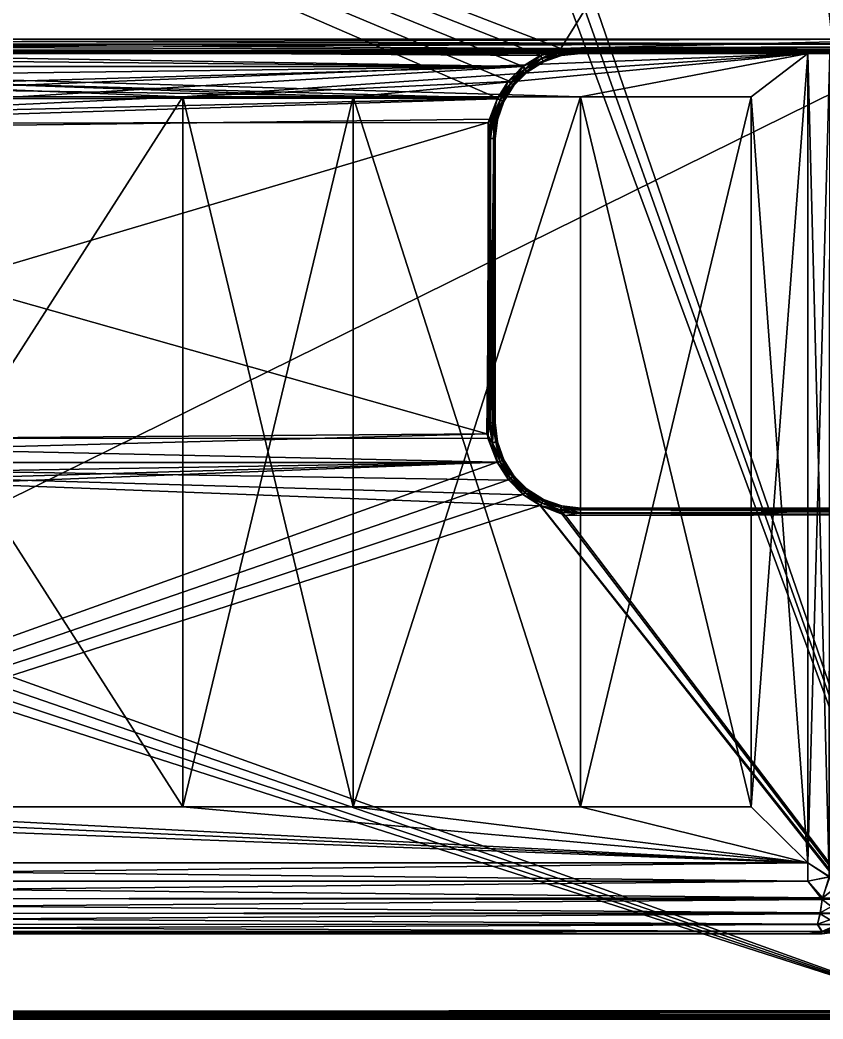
# Model space of a CAD drawing. Extents: x 1024.23 to 1033.17, y -779.2 to -772.4.
# Drawn here: x 1028.927 to 1031.753, y -779.2 to -775.682 of the extents above; entities that cross this region are included whole.
import ezdxf

# ---------------------------------------------------------------- set-up
doc = ezdxf.new("R2010")
doc.units = 0

msp = doc.modelspace()

# ---------------------------------------------------------------- linework, layer by layer
for points in [[(1031.472534, -772.96637, 5.699553), (1032.170044, -779.170166, 5.699554), (1031.897217, -772.531799, 5.698344)], [(1031.472534, -772.96637, 5.699553), (1030.301636, -773.736206, 5.699123), (1032.170044, -779.170166, 5.699554)], [(1032.169434, -773.624878, 2.499829), (1030.831055, -775.782593, 2.499917), (1025.232544, -773.625916, 2.499632)], [(1030.607178, -775.957397, 2.499728), (1025.232544, -773.625916, 2.499632), (1030.646729, -775.896912, 2.499971)], [(1030.646729, -775.896912, 2.499971), (1025.232544, -773.625916, 2.499632), (1030.698364, -775.845703, 2.499971)], [(1025.232544, -773.625916, 2.499632), (1030.831055, -775.782593, 2.499917), (1030.76001, -775.80719, 2.499971)], [(1025.232544, -773.625916, 2.499632), (1030.76001, -775.80719, 2.499971), (1030.698364, -775.845703, 2.499971)], [(1030.607178, -775.957397, 2.499728), (1026.703369, -775.847534, 2.49999), (1025.232544, -773.625916, 2.499632)], [(1032.171021, -775.776367, 2.500216), (1030.831055, -775.782593, 2.499917), (1032.169434, -773.624878, 2.499829)], [(1032.170044, -779.170166, 5.699554), (1030.301636, -773.736206, 5.699123), (1030.256958, -773.79657, 5.699544)], [(1032.170044, -779.170166, 5.699554), (1030.193237, -773.819092, 5.699111), (1025.232544, -779.174194, 5.699508)], [(1025.232544, -779.174194, 5.699508), (1030.193237, -773.819092, 5.699111), (1027.212524, -773.820862, 5.699055)], [(1030.256958, -773.79657, 5.699544), (1030.193237, -773.819092, 5.699111), (1032.170044, -779.170166, 5.699554)], [(1032.1698, -775.766602, 2.802056), (1025.227051, -775.768677, 2.803119), (1025.230103, -775.750183, 2.799559)], [(1025.230103, -775.750183, 5.399554), (1025.230957, -775.767395, 5.396935), (1032.170044, -775.750183, 5.399554)], [(1032.1698, -775.766602, 2.802056), (1025.230103, -775.750183, 2.799559), (1032.170044, -775.750183, 2.799559)], [(1032.170044, -779.176392, 5.40015), (1025.230103, -779.17572, 5.399903), (1032.170044, -775.750183, 5.399554)], [(1032.170044, -775.750183, 5.399554), (1025.230103, -779.17572, 5.399903), (1025.230103, -775.750183, 5.399554)], [(1026.555908, -775.778931, 2.799242), (1030.757812, -775.8078, 2.799243), (1025.230103, -775.750183, 2.799559)], [(1030.830688, -775.782593, 2.799212), (1032.170044, -775.750183, 2.799559), (1025.230103, -775.750183, 2.799559)], [(1030.830688, -775.782593, 2.799212), (1025.230103, -775.750183, 2.799559), (1030.757812, -775.8078, 2.799243)], [(1032.170044, -775.750183, 5.399554), (1025.230957, -775.767395, 5.396935), (1032.170532, -775.766907, 5.396861)], [(1032.169434, -775.776062, 2.799095), (1032.170044, -775.750183, 2.799559), (1030.830688, -775.782593, 2.799212)], [(1032.170166, -775.790283, 5.380464), (1025.230103, -775.785522, 5.384909), (1025.155151, -775.79895, 5.359239)], [(1025.230835, -775.785522, 2.813709), (1032.174072, -775.794678, 2.823889), (1025.17395, -775.799377, 2.840051)], [(1025.227051, -775.768677, 2.803119), (1032.1698, -775.766602, 2.802056), (1025.230835, -775.785522, 2.813709)], [(1032.170166, -775.790283, 5.380464), (1025.230957, -775.767395, 5.396935), (1025.230103, -775.785522, 5.384909)], [(1025.230835, -775.785522, 2.813709), (1032.1698, -775.766602, 2.802056), (1032.174072, -775.794678, 2.823889)], [(1032.170532, -775.766907, 5.396861), (1025.230957, -775.767395, 5.396935), (1032.170166, -775.790283, 5.380464)], [(1030.695435, -775.846191, 2.799435), (1030.757812, -775.8078, 2.799243), (1026.555908, -775.778931, 2.799242)], [(1026.555908, -775.778931, 2.799242), (1026.639893, -775.80719, 2.799147), (1030.695435, -775.846191, 2.799435)], [(1030.757812, -775.8078, 2.799243), (1030.829834, -775.793884, 2.795254), (1030.830688, -775.782593, 2.799212)], [(1030.831055, -775.782593, 2.499917), (1030.764038, -775.817078, 2.503983), (1030.76001, -775.80719, 2.499971)], [(1030.831055, -775.782593, 2.499917), (1030.830322, -775.794312, 2.504132), (1030.764038, -775.817078, 2.503983)], [(1030.830688, -775.782593, 2.799212), (1030.829834, -775.793884, 2.795254), (1030.900635, -775.780396, 2.797964)], [(1030.829834, -775.793884, 2.795254), (1030.899048, -775.793701, 2.788584), (1030.900635, -775.780396, 2.797964)], [(1030.89978, -775.782898, 2.502137), (1030.830322, -775.794312, 2.504132), (1030.831055, -775.782593, 2.499917)], [(1030.830322, -775.794312, 2.504132), (1030.89978, -775.782898, 2.502137), (1030.898682, -775.794983, 2.512203)], [(1030.900635, -775.780396, 2.797964), (1032.169434, -775.776062, 2.799095), (1030.830688, -775.782593, 2.799212)], [(1032.171021, -775.776367, 2.500216), (1030.89978, -775.782898, 2.502137), (1030.831055, -775.782593, 2.499917)], [(1030.898682, -775.794983, 2.512203), (1030.89978, -775.782898, 2.502137), (1032.170044, -775.785156, 2.503578)], [(1032.170654, -775.793945, 2.510952), (1030.898682, -775.794983, 2.512203), (1032.170044, -775.785156, 2.503578)], [(1030.899048, -775.793701, 2.788584), (1032.169922, -775.788818, 2.793341), (1030.900635, -775.780396, 2.797964)], [(1030.899048, -775.793701, 2.788584), (1032.170044, -775.796143, 2.784559), (1032.169922, -775.788818, 2.793341)], [(1032.170044, -775.785156, 2.503578), (1030.89978, -775.782898, 2.502137), (1032.171021, -775.776367, 2.500216)], [(1030.900635, -775.780396, 2.797964), (1032.169922, -775.788818, 2.793341), (1032.169434, -775.776062, 2.799095)], [(1032.170166, -775.790283, 5.380464), (1025.155151, -775.79895, 5.359239), (1032.28479, -775.79895, 5.354379)], [(1032.28479, -775.79895, 5.354379), (1025.155151, -775.79895, 5.359239), (1025.700073, -775.800171, 4.399556)], [(1025.17395, -775.799377, 2.840051), (1032.174072, -775.794678, 2.823889), (1032.296021, -775.799683, 2.852649)], [(1025.700073, -775.800171, 3.799557), (1025.17395, -775.799377, 2.840051), (1031.699951, -775.800171, 3.799557)], [(1031.699951, -775.800171, 3.799557), (1025.17395, -775.799377, 2.840051), (1032.296021, -775.799683, 2.852649)], [(1025.700073, -775.800171, 4.399556), (1031.699951, -775.800171, 4.399556), (1032.28479, -775.79895, 5.354379)], [(1025.700073, -775.800171, 4.399556), (1029.5, -775.952332, 4.399556), (1030.099976, -775.952332, 4.399556)], [(1027.900024, -775.952332, 4.399556), (1029.5, -775.952332, 4.399556), (1025.700073, -775.800171, 4.399556)], [(1031.699951, -775.800171, 4.399556), (1025.700073, -775.800171, 4.399556), (1030.900024, -775.952332, 4.399556)], [(1030.900024, -775.952332, 4.399556), (1025.700073, -775.800171, 4.399556), (1030.099976, -775.952332, 4.399556)], [(1027.900024, -775.952332, 3.799557), (1025.700073, -775.800171, 3.799557), (1031.699951, -775.800171, 3.799557)], [(1030.695435, -775.846191, 2.799435), (1026.639893, -775.80719, 2.799147), (1026.70166, -775.845703, 2.799147)], [(1029.5, -775.952332, 3.799557), (1027.900024, -775.952332, 3.799557), (1031.699951, -775.800171, 3.799557)], [(1029.5, -775.952332, 3.799557), (1031.699951, -775.800171, 3.799557), (1030.099976, -775.952332, 3.799557)], [(1030.099976, -775.952332, 3.799557), (1031.699951, -775.800171, 3.799557), (1030.900024, -775.952332, 3.799557)], [(1030.695435, -775.846191, 2.799435), (1030.763428, -775.817505, 2.795135), (1030.757812, -775.8078, 2.799243)], [(1030.695435, -775.846191, 2.799435), (1030.703979, -775.854919, 2.795135), (1030.763428, -775.817505, 2.795135)], [(1030.76001, -775.80719, 2.499971), (1030.70459, -775.854431, 2.503983), (1030.698364, -775.845703, 2.499971)], [(1030.703979, -775.854919, 2.795135), (1030.767822, -775.825928, 2.785631), (1030.763428, -775.817505, 2.795135)], [(1030.76001, -775.80719, 2.499971), (1030.764038, -775.817078, 2.503983), (1030.70459, -775.854431, 2.503983)], [(1030.710327, -775.862061, 2.513488), (1030.70459, -775.854431, 2.503983), (1030.764038, -775.817078, 2.503983)], [(1030.710327, -775.862061, 2.513488), (1030.764038, -775.817078, 2.503983), (1030.767944, -775.825867, 2.513487)], [(1030.757812, -775.8078, 2.799243), (1030.763428, -775.817505, 2.795135), (1030.829834, -775.793884, 2.795254)], [(1030.763428, -775.817505, 2.795135), (1030.832153, -775.803223, 2.785836), (1030.829834, -775.793884, 2.795254)], [(1030.763428, -775.817505, 2.795135), (1030.767822, -775.825928, 2.785631), (1030.832153, -775.803223, 2.785836)], [(1030.767944, -775.825867, 2.513487), (1030.764038, -775.817078, 2.503983), (1030.830322, -775.794312, 2.504132)], [(1030.833374, -775.807312, 2.77475), (1030.832153, -775.803223, 2.785836), (1030.767822, -775.825928, 2.785631)], [(1030.833374, -775.807312, 2.77475), (1030.767822, -775.825928, 2.785631), (1030.77002, -775.829468, 2.774501)], [(1030.767944, -775.825867, 2.513487), (1030.830322, -775.794312, 2.504132), (1030.832275, -775.803467, 2.513708)], [(1030.769409, -775.829773, 2.524617), (1030.767944, -775.825867, 2.513487), (1030.832275, -775.803467, 2.513708)], [(1030.769409, -775.829773, 2.524617), (1030.832275, -775.803467, 2.513708), (1030.832764, -775.807434, 2.52462)], [(1030.77002, -775.829468, 2.774501), (1030.769409, -775.829773, 2.524617), (1030.833374, -775.807312, 2.77475)], [(1030.833374, -775.807312, 2.77475), (1030.769409, -775.829773, 2.524617), (1030.832764, -775.807434, 2.52462)], [(1030.829834, -775.793884, 2.795254), (1030.832153, -775.803223, 2.785836), (1030.899048, -775.793701, 2.788584)], [(1030.832275, -775.803467, 2.513708), (1030.830322, -775.794312, 2.504132), (1030.898682, -775.794983, 2.512203)], [(1030.900879, -775.799805, 2.774797), (1030.899048, -775.793701, 2.788584), (1030.832153, -775.803223, 2.785836)], [(1030.900879, -775.799805, 2.774797), (1030.832153, -775.803223, 2.785836), (1030.833374, -775.807312, 2.77475)], [(1030.832275, -775.803467, 2.513708), (1030.898682, -775.794983, 2.512203), (1030.899658, -775.799805, 2.524225)], [(1030.832764, -775.807434, 2.52462), (1030.832275, -775.803467, 2.513708), (1030.899658, -775.799805, 2.524225)], [(1030.833374, -775.807312, 2.77475), (1030.832764, -775.807434, 2.52462), (1030.900879, -775.799805, 2.774797)], [(1030.900879, -775.799805, 2.774797), (1030.832764, -775.807434, 2.52462), (1030.899658, -775.799805, 2.524225)], [(1032.170166, -775.799744, 2.523688), (1030.898682, -775.794983, 2.512203), (1032.170654, -775.793945, 2.510952)], [(1032.170166, -775.799744, 2.523688), (1030.899658, -775.799805, 2.524225), (1030.898682, -775.794983, 2.512203)], [(1030.900879, -775.799805, 2.774797), (1032.168091, -775.799683, 2.775196), (1030.899048, -775.793701, 2.788584)], [(1030.899048, -775.793701, 2.788584), (1032.168091, -775.799683, 2.775196), (1032.170044, -775.796143, 2.784559)], [(1030.900879, -775.799805, 2.774797), (1030.899658, -775.799805, 2.524225), (1032.168091, -775.799683, 2.775196)], [(1032.168091, -775.799683, 2.775196), (1030.899658, -775.799805, 2.524225), (1032.170166, -775.799744, 2.523688)], [(1030.900024, -775.952332, 4.399556), (1031.5, -775.952332, 4.399556), (1031.699951, -775.800171, 4.399556)], [(1031.699951, -775.800171, 3.799557), (1031.5, -775.952332, 3.799557), (1030.900024, -775.952332, 3.799557)], [(1031.699951, -775.800171, 4.399556), (1031.5, -775.952332, 4.399556), (1031.699951, -778.650146, 4.399556)], [(1031.699951, -778.650146, 3.799557), (1031.5, -778.452332, 3.799557), (1031.699951, -775.800171, 3.799557)], [(1031.699951, -775.800171, 3.799557), (1031.5, -778.452332, 3.799557), (1031.5, -775.952332, 3.799557)], [(1032.28479, -775.79895, 5.354379), (1031.699951, -775.800171, 4.399556), (1031.77771, -775.800171, 4.389334)], [(1031.699951, -775.800171, 3.799557), (1032.296021, -775.799683, 2.852649), (1031.77771, -775.800171, 3.809779)], [(1031.699951, -778.650146, 3.799557), (1031.699951, -775.800171, 3.799557), (1031.77771, -775.800171, 3.809779)], [(1031.699951, -778.650146, 3.799557), (1031.77771, -775.800171, 3.809779), (1031.777954, -778.698547, 3.81368)], [(1031.775391, -778.698547, 4.386133), (1031.77771, -775.800171, 4.389334), (1031.699951, -775.800171, 4.399556)], [(1031.775391, -778.698547, 4.386133), (1031.699951, -775.800171, 4.399556), (1031.699951, -778.650146, 4.399556)], [(1030.695435, -775.846191, 2.799435), (1026.70166, -775.845703, 2.799147), (1026.753296, -775.896912, 2.799147)], [(1030.607178, -775.957397, 2.499728), (1026.753906, -775.899231, 2.50012), (1026.703369, -775.847534, 2.49999)], [(1026.753296, -775.896912, 2.799147), (1026.792114, -775.958374, 2.799147), (1030.695435, -775.846191, 2.799435)], [(1030.695435, -775.846191, 2.799435), (1026.792114, -775.958374, 2.799147), (1026.824219, -776.078369, 2.799319)], [(1030.695435, -775.846191, 2.799435), (1026.824219, -776.078369, 2.799319), (1030.645508, -775.898499, 2.799147)], [(1030.645508, -775.898499, 2.799147), (1030.703979, -775.854919, 2.795135), (1030.695435, -775.846191, 2.799435)], [(1030.645508, -775.898499, 2.799147), (1030.654297, -775.904724, 2.795134), (1030.703979, -775.854919, 2.795135)], [(1030.698364, -775.845703, 2.499971), (1030.654785, -775.904114, 2.503984), (1030.646729, -775.896912, 2.499971)], [(1030.654297, -775.904724, 2.795134), (1030.710083, -775.862183, 2.78563), (1030.703979, -775.854919, 2.795135)], [(1030.698364, -775.845703, 2.499971), (1030.70459, -775.854431, 2.503983), (1030.654785, -775.904114, 2.503984)], [(1030.661987, -775.910217, 2.513488), (1030.654785, -775.904114, 2.503984), (1030.70459, -775.854431, 2.503983)], [(1030.661987, -775.910217, 2.513488), (1030.70459, -775.854431, 2.503983), (1030.710327, -775.862061, 2.513488)], [(1030.703979, -775.854919, 2.795135), (1030.710083, -775.862183, 2.78563), (1030.767822, -775.825928, 2.785631)], [(1030.77002, -775.829468, 2.774501), (1030.767822, -775.825928, 2.785631), (1030.710083, -775.862183, 2.78563)], [(1030.77002, -775.829468, 2.774501), (1030.710083, -775.862183, 2.78563), (1030.713013, -775.865173, 2.774497)], [(1030.712402, -775.865601, 2.524621), (1030.710327, -775.862061, 2.513488), (1030.767944, -775.825867, 2.513487)], [(1030.712402, -775.865601, 2.524621), (1030.767944, -775.825867, 2.513487), (1030.769409, -775.829773, 2.524617)], [(1030.713013, -775.865173, 2.774497), (1030.712402, -775.865601, 2.524621), (1030.77002, -775.829468, 2.774501)], [(1030.77002, -775.829468, 2.774501), (1030.712402, -775.865601, 2.524621), (1030.769409, -775.829773, 2.524617)], [(1030.654297, -775.904724, 2.795134), (1030.661865, -775.910461, 2.78563), (1030.710083, -775.862183, 2.78563)], [(1030.713013, -775.865173, 2.774497), (1030.710083, -775.862183, 2.78563), (1030.661865, -775.910461, 2.78563)], [(1030.713013, -775.865173, 2.774497), (1030.661865, -775.910461, 2.78563), (1030.665405, -775.912598, 2.774498)], [(1030.665039, -775.913208, 2.524621), (1030.661987, -775.910217, 2.513488), (1030.710327, -775.862061, 2.513488)], [(1030.665039, -775.913208, 2.524621), (1030.710327, -775.862061, 2.513488), (1030.712402, -775.865601, 2.524621)], [(1030.665405, -775.912598, 2.774498), (1030.665039, -775.913208, 2.524621), (1030.713013, -775.865173, 2.774497)], [(1030.713013, -775.865173, 2.774497), (1030.665039, -775.913208, 2.524621), (1030.712402, -775.865601, 2.524621)], [(1026.792236, -775.960815, 2.50012), (1026.753906, -775.899231, 2.50012), (1030.607178, -775.957397, 2.499728)], [(1030.645508, -775.898499, 2.799147), (1026.824219, -776.078369, 2.799319), (1030.607056, -775.960205, 2.799147)], [(1030.607056, -775.960205, 2.799147), (1030.654297, -775.904724, 2.795134), (1030.645508, -775.898499, 2.799147)], [(1030.607056, -775.960205, 2.799147), (1030.616943, -775.964233, 2.795135), (1030.654297, -775.904724, 2.795134)], [(1030.646729, -775.896912, 2.499971), (1030.61731, -775.963562, 2.503983), (1030.607178, -775.957397, 2.499728)], [(1030.616943, -775.964233, 2.795135), (1030.661865, -775.910461, 2.78563), (1030.654297, -775.904724, 2.795134)], [(1030.616943, -775.964233, 2.795135), (1030.625732, -775.96814, 2.785631), (1030.661865, -775.910461, 2.78563)], [(1030.646729, -775.896912, 2.499971), (1030.654785, -775.904114, 2.503984), (1030.61731, -775.963562, 2.503983)], [(1030.625732, -775.967957, 2.513487), (1030.61731, -775.963562, 2.503983), (1030.654785, -775.904114, 2.503984)], [(1030.625732, -775.967957, 2.513487), (1030.654785, -775.904114, 2.503984), (1030.661987, -775.910217, 2.513488)], [(1030.629272, -775.970215, 2.524615), (1030.625732, -775.967957, 2.513487), (1030.661987, -775.910217, 2.513488)], [(1030.665405, -775.912598, 2.774498), (1030.661865, -775.910461, 2.78563), (1030.625732, -775.96814, 2.785631)], [(1030.665405, -775.912598, 2.774498), (1030.625732, -775.96814, 2.785631), (1030.629639, -775.969543, 2.774503)], [(1030.629272, -775.970215, 2.524615), (1030.661987, -775.910217, 2.513488), (1030.665039, -775.913208, 2.524621)], [(1030.629639, -775.969543, 2.774503), (1030.629272, -775.970215, 2.524615), (1030.665405, -775.912598, 2.774498)], [(1030.665405, -775.912598, 2.774498), (1030.629272, -775.970215, 2.524615), (1030.665039, -775.913208, 2.524621)], [(1026.792236, -775.960815, 2.50012), (1030.607178, -775.957397, 2.499728), (1026.82666, -776.046204, 2.499572)], [(1026.824219, -776.078369, 2.799319), (1030.582275, -776.031799, 2.799196), (1030.607056, -775.960205, 2.799147)], [(1026.82666, -776.046204, 2.499572), (1030.607178, -775.957397, 2.499728), (1030.574463, -776.043213, 2.499561)], [(1029.5, -778.452332, 4.399556), (1029.5, -775.952332, 4.399556), (1027.900024, -775.952332, 4.399556)], [(1027.900024, -778.452332, 4.399556), (1029.5, -778.452332, 4.399556), (1027.900024, -775.952332, 4.399556)], [(1029.5, -775.952332, 3.799557), (1029.5, -778.452332, 3.799557), (1027.900024, -778.452332, 3.799557)], [(1027.900024, -778.452332, 3.799557), (1027.900024, -775.952332, 3.799557), (1029.5, -775.952332, 3.799557)], [(1029.5, -778.452332, 4.409556), (1029.5, -775.952332, 4.409556), (1029.5, -778.452332, 4.399556)], [(1029.5, -778.452332, 4.399556), (1029.5, -775.952332, 4.409556), (1029.5, -775.952332, 4.399556)], [(1029.5, -775.952332, 4.409556), (1030.099976, -775.952332, 4.409556), (1029.5, -775.952332, 4.399556)], [(1029.5, -775.952332, 4.399556), (1030.099976, -775.952332, 4.409556), (1030.099976, -775.952332, 4.399556)], [(1030.099976, -778.452332, 4.409556), (1030.099976, -775.952332, 4.409556), (1029.5, -778.452332, 4.409556)], [(1029.5, -778.452332, 4.409556), (1030.099976, -775.952332, 4.409556), (1029.5, -775.952332, 4.409556)], [(1029.5, -775.952332, 3.789557), (1029.5, -778.452332, 3.789557), (1029.5, -775.952332, 3.799557)], [(1029.5, -775.952332, 3.799557), (1029.5, -778.452332, 3.789557), (1029.5, -778.452332, 3.799557)], [(1030.099976, -775.952332, 3.789557), (1029.5, -775.952332, 3.789557), (1030.099976, -775.952332, 3.799557)], [(1030.099976, -775.952332, 3.799557), (1029.5, -775.952332, 3.789557), (1029.5, -775.952332, 3.799557)], [(1030.099976, -775.952332, 3.789557), (1030.099976, -778.452332, 3.789557), (1029.5, -775.952332, 3.789557)], [(1029.5, -775.952332, 3.789557), (1030.099976, -778.452332, 3.789557), (1029.5, -778.452332, 3.789557)], [(1030.900024, -775.952332, 4.399556), (1030.099976, -775.952332, 4.399556), (1030.900024, -778.452332, 4.399556)], [(1030.900024, -778.452332, 4.399556), (1030.099976, -775.952332, 4.399556), (1030.099976, -778.452332, 4.399556)], [(1030.099976, -775.952332, 3.799557), (1030.900024, -775.952332, 3.799557), (1030.099976, -778.452332, 3.799557)], [(1030.099976, -778.452332, 3.799557), (1030.900024, -775.952332, 3.799557), (1030.900024, -778.452332, 3.799557)], [(1030.099976, -775.952332, 4.409556), (1030.099976, -778.452332, 4.409556), (1030.099976, -775.952332, 4.399556)], [(1030.099976, -775.952332, 4.399556), (1030.099976, -778.452332, 4.409556), (1030.099976, -778.452332, 4.399556)], [(1030.099976, -778.452332, 3.789557), (1030.099976, -775.952332, 3.789557), (1030.099976, -778.452332, 3.799557)], [(1030.099976, -778.452332, 3.799557), (1030.099976, -775.952332, 3.789557), (1030.099976, -775.952332, 3.799557)], [(1030.607178, -775.957397, 2.499728), (1030.588135, -776.028625, 2.50114), (1030.574463, -776.043213, 2.499561)], [(1030.582275, -776.031799, 2.799196), (1030.616943, -775.964233, 2.795135), (1030.607056, -775.960205, 2.799147)], [(1030.582275, -776.031799, 2.799196), (1030.594116, -776.030457, 2.794986), (1030.616943, -775.964233, 2.795135)], [(1030.607178, -775.957397, 2.499728), (1030.61731, -775.963562, 2.503983), (1030.588135, -776.028625, 2.50114)], [(1030.61731, -775.963562, 2.503983), (1030.596558, -776.030945, 2.506104), (1030.588135, -776.028625, 2.50114)], [(1030.594116, -776.030457, 2.794986), (1030.625732, -775.96814, 2.785631), (1030.616943, -775.964233, 2.795135)], [(1030.603027, -776.032288, 2.513282), (1030.596558, -776.030945, 2.506104), (1030.61731, -775.963562, 2.503983)], [(1030.603027, -776.032288, 2.513282), (1030.61731, -775.963562, 2.503983), (1030.625732, -775.967957, 2.513487)], [(1030.900024, -778.452332, 4.409556), (1030.900024, -775.952332, 4.409556), (1030.900024, -778.452332, 4.399556)], [(1030.900024, -778.452332, 4.399556), (1030.900024, -775.952332, 4.409556), (1030.900024, -775.952332, 4.399556)], [(1030.900024, -775.952332, 4.409556), (1031.5, -775.952332, 4.409556), (1030.900024, -775.952332, 4.399556)], [(1030.900024, -775.952332, 4.399556), (1031.5, -775.952332, 4.409556), (1031.5, -775.952332, 4.399556)], [(1031.5, -778.452332, 4.409556), (1031.5, -775.952332, 4.409556), (1030.900024, -778.452332, 4.409556)], [(1030.900024, -778.452332, 4.409556), (1031.5, -775.952332, 4.409556), (1030.900024, -775.952332, 4.409556)], [(1030.900024, -775.952332, 3.789557), (1030.900024, -778.452332, 3.789557), (1030.900024, -775.952332, 3.799557)], [(1030.900024, -775.952332, 3.799557), (1030.900024, -778.452332, 3.789557), (1030.900024, -778.452332, 3.799557)], [(1031.5, -775.952332, 3.789557), (1030.900024, -775.952332, 3.789557), (1031.5, -775.952332, 3.799557)], [(1031.5, -775.952332, 3.799557), (1030.900024, -775.952332, 3.789557), (1030.900024, -775.952332, 3.799557)], [(1031.5, -775.952332, 3.789557), (1031.5, -778.452332, 3.789557), (1030.900024, -775.952332, 3.789557)], [(1030.900024, -775.952332, 3.789557), (1031.5, -778.452332, 3.789557), (1030.900024, -778.452332, 3.789557)], [(1031.699951, -778.650146, 4.399556), (1031.5, -775.952332, 4.399556), (1031.5, -778.452332, 4.399556)], [(1031.5, -775.952332, 4.409556), (1031.5, -778.452332, 4.409556), (1031.5, -775.952332, 4.399556)], [(1031.5, -775.952332, 4.399556), (1031.5, -778.452332, 4.409556), (1031.5, -778.452332, 4.399556)], [(1031.5, -778.452332, 3.789557), (1031.5, -775.952332, 3.789557), (1031.5, -778.452332, 3.799557)], [(1031.5, -778.452332, 3.799557), (1031.5, -775.952332, 3.789557), (1031.5, -775.952332, 3.799557)], [(1030.594116, -776.030457, 2.794986), (1030.603271, -776.032471, 2.78541), (1030.625732, -775.96814, 2.785631)], [(1030.607178, -776.033569, 2.524368), (1030.603027, -776.032288, 2.513282), (1030.625732, -775.967957, 2.513487)], [(1030.629639, -775.969543, 2.774503), (1030.625732, -775.96814, 2.785631), (1030.603271, -776.032471, 2.78541)], [(1030.629639, -775.969543, 2.774503), (1030.603271, -776.032471, 2.78541), (1030.6073, -776.032959, 2.774498)], [(1030.607178, -776.033569, 2.524368), (1030.625732, -775.967957, 2.513487), (1030.629272, -775.970215, 2.524615)], [(1030.6073, -776.032959, 2.774498), (1030.607178, -776.033569, 2.524368), (1030.629639, -775.969543, 2.774503)], [(1030.629639, -775.969543, 2.774503), (1030.607178, -776.033569, 2.524368), (1030.629272, -775.970215, 2.524615)], [(1026.824219, -776.078369, 2.799319), (1030.570312, -777.139709, 2.799614), (1030.582275, -776.031799, 2.799196)], [(1030.570312, -777.139709, 2.799614), (1030.582764, -776.099915, 2.796981), (1030.582275, -776.031799, 2.799196)], [(1030.574463, -776.043213, 2.499561), (1030.588135, -776.028625, 2.50114), (1030.5802, -776.10083, 2.501154)], [(1030.596558, -776.030945, 2.506104), (1030.5802, -776.10083, 2.501154), (1030.588135, -776.028625, 2.50114)], [(1030.596558, -776.030945, 2.506104), (1030.593506, -776.099243, 2.510534), (1030.5802, -776.10083, 2.501154)], [(1030.582764, -776.099915, 2.796981), (1030.594116, -776.030457, 2.794986), (1030.582275, -776.031799, 2.799196)], [(1030.594116, -776.030457, 2.794986), (1030.582764, -776.099915, 2.796981), (1030.594849, -776.098816, 2.786915)], [(1030.593506, -776.099243, 2.510534), (1030.596558, -776.030945, 2.506104), (1030.603027, -776.032288, 2.513282)], [(1030.599609, -776.101013, 2.524321), (1030.593506, -776.099243, 2.510534), (1030.603027, -776.032288, 2.513282)], [(1030.594849, -776.098816, 2.786915), (1030.603271, -776.032471, 2.78541), (1030.594116, -776.030457, 2.794986)], [(1030.603271, -776.032471, 2.78541), (1030.594849, -776.098816, 2.786915), (1030.599609, -776.099792, 2.774893)], [(1030.599609, -776.101013, 2.524321), (1030.603027, -776.032288, 2.513282), (1030.607178, -776.033569, 2.524368)], [(1030.6073, -776.032959, 2.774498), (1030.603271, -776.032471, 2.78541), (1030.599609, -776.099792, 2.774893)], [(1030.599609, -776.099792, 2.774893), (1030.599609, -776.101013, 2.524321), (1030.6073, -776.032959, 2.774498)], [(1030.6073, -776.032959, 2.774498), (1030.599609, -776.101013, 2.524321), (1030.607178, -776.033569, 2.524368)], [(1026.82666, -776.046204, 2.499572), (1030.574463, -776.043213, 2.499561), (1026.825806, -777.15564, 2.499561)], [(1026.825806, -777.15564, 2.499561), (1030.574463, -776.043213, 2.499561), (1030.573364, -777.15509, 2.499573)], [(1030.5802, -776.10083, 2.501154), (1030.573364, -777.15509, 2.499573), (1030.574463, -776.043213, 2.499561)], [(1026.817627, -777.169189, 2.799201), (1030.570312, -777.139709, 2.799614), (1026.824219, -776.078369, 2.799319)], [(1030.581787, -777.101501, 2.797412), (1030.582764, -776.099915, 2.796981), (1030.570312, -777.139709, 2.799614)], [(1030.5802, -776.10083, 2.501154), (1030.577759, -777.100159, 2.500581), (1030.573364, -777.15509, 2.499573)], [(1030.5802, -776.10083, 2.501154), (1030.588623, -777.09967, 2.505763), (1030.577759, -777.100159, 2.500581)], [(1030.593506, -776.099243, 2.510534), (1030.588623, -777.09967, 2.505763), (1030.5802, -776.10083, 2.501154)], [(1030.59375, -777.100098, 2.788205), (1030.594849, -776.098816, 2.786915), (1030.581787, -777.101501, 2.797412)], [(1030.594849, -776.098816, 2.786915), (1030.582764, -776.099915, 2.796981), (1030.581787, -777.101501, 2.797412)], [(1030.593506, -776.099243, 2.510534), (1030.595947, -777.100159, 2.514559), (1030.588623, -777.09967, 2.505763)], [(1030.599609, -776.101013, 2.524321), (1030.599487, -777.100098, 2.523897), (1030.593506, -776.099243, 2.510534)], [(1030.593506, -776.099243, 2.510534), (1030.599487, -777.100098, 2.523897), (1030.595947, -777.100159, 2.514559)], [(1030.599487, -777.09967, 2.775461), (1030.594849, -776.098816, 2.786915), (1030.59375, -777.100098, 2.788205)], [(1030.599487, -777.09967, 2.775461), (1030.599609, -776.099792, 2.774893), (1030.594849, -776.098816, 2.786915)], [(1030.599609, -776.101013, 2.524321), (1030.599609, -776.099792, 2.774893), (1030.599487, -777.100098, 2.523897)], [(1030.599487, -777.100098, 2.523897), (1030.599609, -776.099792, 2.774893), (1030.599487, -777.09967, 2.775461)], [(1030.581787, -777.101501, 2.797412), (1030.570312, -777.139709, 2.799614), (1030.589722, -777.17218, 2.797527)], [(1030.573364, -777.15509, 2.499573), (1030.577759, -777.100159, 2.500581), (1030.589233, -777.169861, 2.501592)], [(1030.577759, -777.100159, 2.500581), (1030.588623, -777.09967, 2.505763), (1030.589233, -777.169861, 2.501592)], [(1030.59375, -777.100098, 2.788205), (1030.581787, -777.101501, 2.797412), (1030.589722, -777.17218, 2.797527)], [(1030.588623, -777.09967, 2.505763), (1030.595947, -777.100159, 2.514559), (1030.601562, -777.16803, 2.511122)], [(1030.588623, -777.09967, 2.505763), (1030.601562, -777.16803, 2.511122), (1030.589233, -777.169861, 2.501592)], [(1030.59375, -777.100098, 2.788205), (1030.589722, -777.17218, 2.797527), (1030.601685, -777.168457, 2.787996)], [(1030.599487, -777.09967, 2.775461), (1030.59375, -777.100098, 2.788205), (1030.601685, -777.168457, 2.787996)], [(1030.595947, -777.100159, 2.514559), (1030.599487, -777.100098, 2.523897), (1030.607178, -777.167542, 2.523798)], [(1030.595947, -777.100159, 2.514559), (1030.607178, -777.167542, 2.523798), (1030.601562, -777.16803, 2.511122)], [(1030.606934, -777.166565, 2.77532), (1030.607178, -777.167542, 2.523798), (1030.599487, -777.09967, 2.775461)], [(1030.599487, -777.09967, 2.775461), (1030.607178, -777.167542, 2.523798), (1030.599487, -777.100098, 2.523897)], [(1030.599487, -777.09967, 2.775461), (1030.601685, -777.168457, 2.787996), (1030.606934, -777.166565, 2.77532)], [(1030.606079, -777.239624, 2.499755), (1026.792114, -777.241943, 2.499971), (1026.825806, -777.15564, 2.499561)], [(1026.794434, -777.240173, 2.799415), (1030.608765, -777.24176, 2.798997), (1030.570312, -777.139709, 2.799614)], [(1026.794434, -777.240173, 2.799415), (1030.570312, -777.139709, 2.799614), (1026.817627, -777.169189, 2.799201)], [(1030.606079, -777.239624, 2.499755), (1026.825806, -777.15564, 2.499561), (1030.573364, -777.15509, 2.499573)], [(1030.589722, -777.17218, 2.797527), (1030.570312, -777.139709, 2.799614), (1030.608765, -777.24176, 2.798997)], [(1030.573364, -777.15509, 2.499573), (1030.589233, -777.169861, 2.501592), (1030.606079, -777.239624, 2.499755)], [(1030.589233, -777.169861, 2.501592), (1030.601562, -777.16803, 2.511122), (1030.624146, -777.232788, 2.511122)], [(1030.589233, -777.169861, 2.501592), (1030.624146, -777.232788, 2.511122), (1030.616211, -777.236877, 2.503578)], [(1030.589233, -777.169861, 2.501592), (1030.616211, -777.236877, 2.503578), (1030.606079, -777.239624, 2.499755)], [(1030.601685, -777.168457, 2.787996), (1030.589722, -777.17218, 2.797527), (1030.616211, -777.236877, 2.79554)], [(1030.589722, -777.17218, 2.797527), (1030.608765, -777.24176, 2.798997), (1030.616211, -777.236877, 2.79554)], [(1030.601562, -777.16803, 2.511122), (1030.607178, -777.167542, 2.523798), (1030.629517, -777.230957, 2.523797)], [(1030.601562, -777.16803, 2.511122), (1030.629517, -777.230957, 2.523797), (1030.624146, -777.232788, 2.511122)], [(1030.606934, -777.166565, 2.77532), (1030.601685, -777.168457, 2.787996), (1030.62439, -777.233154, 2.787996)], [(1030.601685, -777.168457, 2.787996), (1030.616211, -777.236877, 2.79554), (1030.62439, -777.233154, 2.787996)], [(1030.62915, -777.230042, 2.775321), (1030.629517, -777.230957, 2.523797), (1030.606934, -777.166565, 2.77532)], [(1030.606934, -777.166565, 2.77532), (1030.629517, -777.230957, 2.523797), (1030.607178, -777.167542, 2.523798)], [(1030.606934, -777.166565, 2.77532), (1030.62439, -777.233154, 2.787996), (1030.62915, -777.230042, 2.775321)], [(1030.624146, -777.232788, 2.511122), (1030.629517, -777.230957, 2.523797), (1030.665405, -777.287903, 2.523798)], [(1030.62915, -777.230042, 2.775321), (1030.62439, -777.233154, 2.787996), (1030.660889, -777.291138, 2.787997)], [(1030.664795, -777.287109, 2.775321), (1030.665405, -777.287903, 2.523798), (1030.62915, -777.230042, 2.775321)], [(1030.62915, -777.230042, 2.775321), (1030.665405, -777.287903, 2.523798), (1030.629517, -777.230957, 2.523797)], [(1030.62915, -777.230042, 2.775321), (1030.660889, -777.291138, 2.787997), (1030.664795, -777.287109, 2.775321)], [(1025.230103, -779.170166, 2.499559), (1030.606079, -777.239624, 2.499755), (1030.646118, -777.301086, 2.50012)], [(1025.230103, -779.170166, 2.499559), (1026.639893, -777.393616, 2.499875), (1030.606079, -777.239624, 2.499755)], [(1030.606079, -777.239624, 2.499755), (1026.639893, -777.393616, 2.499875), (1026.70166, -777.354614, 2.499971)], [(1030.606079, -777.239624, 2.499755), (1026.70166, -777.354614, 2.499971), (1026.753296, -777.303406, 2.499971)], [(1026.753296, -777.303406, 2.499971), (1026.792114, -777.241943, 2.499971), (1030.606079, -777.239624, 2.499755)], [(1032.170044, -779.170166, 2.799559), (1026.794434, -777.240173, 2.799415), (1026.754517, -777.301819, 2.799147)], [(1032.170044, -779.170166, 2.799559), (1030.76062, -777.393005, 2.799128), (1026.794434, -777.240173, 2.799415)], [(1026.794434, -777.240173, 2.799415), (1030.76062, -777.393005, 2.799128), (1030.699097, -777.354065, 2.798998)], [(1026.794434, -777.240173, 2.799415), (1030.699097, -777.354065, 2.798998), (1030.647583, -777.302979, 2.798998)], [(1030.647583, -777.302979, 2.798998), (1030.608765, -777.24176, 2.798997), (1026.794434, -777.240173, 2.799415)], [(1030.606079, -777.239624, 2.499755), (1030.616211, -777.236877, 2.503578), (1030.653687, -777.29657, 2.503578)], [(1030.606079, -777.239624, 2.499755), (1030.653687, -777.29657, 2.503578), (1030.646118, -777.301086, 2.50012)], [(1030.616211, -777.236877, 2.79554), (1030.608765, -777.24176, 2.798997), (1030.647583, -777.302979, 2.798998)], [(1030.616211, -777.236877, 2.503578), (1030.624146, -777.232788, 2.511122), (1030.660645, -777.290833, 2.511121)], [(1030.62439, -777.233154, 2.787996), (1030.616211, -777.236877, 2.79554), (1030.653687, -777.29657, 2.79554)], [(1030.616211, -777.236877, 2.503578), (1030.660645, -777.290833, 2.511121), (1030.653687, -777.29657, 2.503578)], [(1030.616211, -777.236877, 2.79554), (1030.647583, -777.302979, 2.798998), (1030.653687, -777.29657, 2.79554)], [(1030.624146, -777.232788, 2.511122), (1030.665405, -777.287903, 2.523798), (1030.660645, -777.290833, 2.511121)], [(1030.62439, -777.233154, 2.787996), (1030.653687, -777.29657, 2.79554), (1030.660889, -777.291138, 2.787997)], [(1030.646118, -777.301086, 2.50012), (1030.697144, -777.3526, 2.50012), (1025.230103, -779.170166, 2.499559)], [(1030.646118, -777.301086, 2.50012), (1030.653687, -777.29657, 2.503578), (1030.703613, -777.346436, 2.503578)], [(1030.646118, -777.301086, 2.50012), (1030.703613, -777.346436, 2.503578), (1030.697144, -777.3526, 2.50012)], [(1030.653687, -777.29657, 2.79554), (1030.647583, -777.302979, 2.798998), (1030.699097, -777.354065, 2.798998)], [(1030.653687, -777.29657, 2.503578), (1030.660645, -777.290833, 2.511121), (1030.708984, -777.339294, 2.511121)], [(1030.660889, -777.291138, 2.787997), (1030.653687, -777.29657, 2.79554), (1030.703613, -777.346436, 2.79554)], [(1030.653687, -777.29657, 2.503578), (1030.708984, -777.339294, 2.511121), (1030.703613, -777.346436, 2.503578)], [(1030.653687, -777.29657, 2.79554), (1030.699097, -777.354065, 2.798998), (1030.703613, -777.346436, 2.79554)], [(1030.660645, -777.290833, 2.511121), (1030.665405, -777.287903, 2.523798), (1030.713013, -777.335388, 2.523797)], [(1030.660645, -777.290833, 2.511121), (1030.713013, -777.335388, 2.523797), (1030.708984, -777.339294, 2.511121)], [(1030.664795, -777.287109, 2.775321), (1030.660889, -777.291138, 2.787997), (1030.709351, -777.339539, 2.787997)], [(1030.660889, -777.291138, 2.787997), (1030.703613, -777.346436, 2.79554), (1030.709351, -777.339539, 2.787997)], [(1030.71228, -777.334717, 2.77532), (1030.713013, -777.335388, 2.523797), (1030.664795, -777.287109, 2.775321)], [(1030.664795, -777.287109, 2.775321), (1030.713013, -777.335388, 2.523797), (1030.665405, -777.287903, 2.523798)], [(1030.664795, -777.287109, 2.775321), (1030.709351, -777.339539, 2.787997), (1030.71228, -777.334717, 2.77532)], [(1026.754517, -777.301819, 2.799147), (1026.703247, -777.353394, 2.799147), (1032.170044, -779.170166, 2.799559)], [(1030.708984, -777.339294, 2.511121), (1030.713013, -777.335388, 2.523797), (1030.770142, -777.371033, 2.523797)], [(1030.71228, -777.334717, 2.77532), (1030.709351, -777.339539, 2.787997), (1030.767456, -777.375977, 2.787996)], [(1030.769165, -777.370605, 2.775321), (1030.770142, -777.371033, 2.523797), (1030.71228, -777.334717, 2.77532)], [(1030.71228, -777.334717, 2.77532), (1030.770142, -777.371033, 2.523797), (1030.713013, -777.335388, 2.523797)], [(1030.71228, -777.334717, 2.77532), (1030.767456, -777.375977, 2.787996), (1030.769165, -777.370605, 2.775321)], [(1025.230103, -779.170166, 2.499559), (1030.697144, -777.3526, 2.50012), (1030.757935, -777.391724, 2.49999)], [(1032.170044, -779.170166, 2.799559), (1026.703247, -777.353394, 2.799147), (1026.642212, -777.392517, 2.799243)], [(1030.697144, -777.3526, 2.50012), (1030.703613, -777.346436, 2.503578), (1030.763306, -777.383972, 2.503578)], [(1030.697144, -777.3526, 2.50012), (1030.763306, -777.383972, 2.503578), (1030.757935, -777.391724, 2.49999)], [(1030.703613, -777.346436, 2.79554), (1030.699097, -777.354065, 2.798998), (1030.76062, -777.393005, 2.799128)], [(1030.703613, -777.346436, 2.503578), (1030.708984, -777.339294, 2.511121), (1030.76709, -777.375793, 2.511122)], [(1030.709351, -777.339539, 2.787997), (1030.703613, -777.346436, 2.79554), (1030.763306, -777.383972, 2.79554)], [(1030.703613, -777.346436, 2.503578), (1030.76709, -777.375793, 2.511122), (1030.763306, -777.383972, 2.503578)], [(1030.703613, -777.346436, 2.79554), (1030.76062, -777.393005, 2.799128), (1030.763306, -777.383972, 2.79554)], [(1030.708984, -777.339294, 2.511121), (1030.770142, -777.371033, 2.523797), (1030.76709, -777.375793, 2.511122)], [(1030.709351, -777.339539, 2.787997), (1030.763306, -777.383972, 2.79554), (1030.767456, -777.375977, 2.787996)], [(1030.76709, -777.375793, 2.511122), (1030.770142, -777.371033, 2.523797), (1030.833618, -777.393188, 2.523798)], [(1030.769165, -777.370605, 2.775321), (1030.767456, -777.375977, 2.787996), (1030.832153, -777.398499, 2.787996)], [(1030.832642, -777.392944, 2.77532), (1030.833618, -777.393188, 2.523798), (1030.769165, -777.370605, 2.775321)], [(1030.769165, -777.370605, 2.775321), (1030.833618, -777.393188, 2.523798), (1030.770142, -777.371033, 2.523797)], [(1030.769165, -777.370605, 2.775321), (1030.832153, -777.398499, 2.787996), (1030.832642, -777.392944, 2.77532)], [(1032.170044, -779.170166, 2.799559), (1026.642212, -777.392517, 2.799243), (1025.228394, -779.175232, 2.79933)], [(1025.230103, -779.170166, 2.499559), (1030.757935, -777.391724, 2.49999), (1032.168091, -779.175232, 2.499788)], [(1030.757935, -777.391724, 2.49999), (1030.763306, -777.383972, 2.503578), (1030.829834, -777.407288, 2.503578)], [(1032.168091, -779.175232, 2.499788), (1030.757935, -777.391724, 2.49999), (1030.830078, -777.416565, 2.500093)], [(1030.757935, -777.391724, 2.49999), (1030.829834, -777.407288, 2.503578), (1030.830078, -777.416565, 2.500093)], [(1030.763306, -777.383972, 2.79554), (1030.76062, -777.393005, 2.799128), (1030.8302, -777.41095, 2.797527)], [(1032.170044, -779.170166, 2.799559), (1030.847168, -777.427246, 2.799554), (1030.76062, -777.393005, 2.799128)], [(1030.76062, -777.393005, 2.799128), (1030.847168, -777.427246, 2.799554), (1030.8302, -777.41095, 2.797527)], [(1030.763306, -777.383972, 2.503578), (1030.76709, -777.375793, 2.511122), (1030.831665, -777.398438, 2.511122)], [(1030.767456, -777.375977, 2.787996), (1030.763306, -777.383972, 2.79554), (1030.8302, -777.41095, 2.797527)], [(1030.763306, -777.383972, 2.503578), (1030.831665, -777.398438, 2.511122), (1030.829834, -777.407288, 2.503578)], [(1030.76709, -777.375793, 2.511122), (1030.833618, -777.393188, 2.523798), (1030.831665, -777.398438, 2.511122)], [(1030.767456, -777.375977, 2.787996), (1030.8302, -777.41095, 2.797527), (1030.832153, -777.398499, 2.787996)], [(1030.829834, -777.407288, 2.503578), (1030.831665, -777.398438, 2.511122), (1030.900024, -777.406677, 2.510596)], [(1030.829834, -777.407288, 2.503578), (1030.900024, -777.406677, 2.510596), (1030.899902, -777.41925, 2.501366)], [(1030.832153, -777.398499, 2.787996), (1030.8302, -777.41095, 2.797527), (1030.900024, -777.417908, 2.797205)], [(1030.831665, -777.398438, 2.511122), (1030.833618, -777.393188, 2.523798), (1030.900757, -777.400635, 2.523691)], [(1030.831665, -777.398438, 2.511122), (1030.900757, -777.400635, 2.523691), (1030.900024, -777.406677, 2.510596)], [(1030.832642, -777.392944, 2.77532), (1030.832153, -777.398499, 2.787996), (1030.900024, -777.405762, 2.78739)], [(1030.832153, -777.398499, 2.787996), (1030.900024, -777.417908, 2.797205), (1030.900024, -777.405762, 2.78739)], [(1030.899292, -777.400574, 2.775226), (1030.900757, -777.400635, 2.523691), (1030.832642, -777.392944, 2.77532)], [(1030.832642, -777.392944, 2.77532), (1030.900757, -777.400635, 2.523691), (1030.833618, -777.393188, 2.523798)], [(1030.832642, -777.392944, 2.77532), (1030.900024, -777.405762, 2.78739), (1030.899292, -777.400574, 2.775226)], [(1032.170044, -777.400574, 2.7754), (1032.31604, -777.400391, 2.53541), (1030.899292, -777.400574, 2.775226)], [(1030.899292, -777.400574, 2.775226), (1032.31604, -777.400391, 2.53541), (1030.900757, -777.400635, 2.523691)], [(1032.170044, -777.400574, 2.7754), (1030.899292, -777.400574, 2.775226), (1030.900024, -777.405762, 2.78739)], [(1030.900024, -777.406677, 2.510596), (1032.170044, -777.411194, 2.506019), (1030.899902, -777.41925, 2.501366)], [(1032.170044, -777.400574, 2.7754), (1030.900024, -777.405762, 2.78739), (1032.170044, -777.404175, 2.784559)], [(1030.900757, -777.400635, 2.523691), (1032.170044, -777.401978, 2.518655), (1030.900024, -777.406677, 2.510596)], [(1030.900024, -777.406677, 2.510596), (1032.170044, -777.401978, 2.518655), (1032.170044, -777.411194, 2.506019)], [(1032.170044, -777.404175, 2.784559), (1030.900024, -777.405762, 2.78739), (1032.170044, -777.412354, 2.793967)], [(1032.170044, -777.412354, 2.793967), (1030.900024, -777.405762, 2.78739), (1030.900024, -777.417908, 2.797205)], [(1030.900757, -777.400635, 2.523691), (1032.31604, -777.400391, 2.53541), (1032.170044, -777.401978, 2.518655)], [(1030.830078, -777.416565, 2.500093), (1030.829834, -777.407288, 2.503578), (1030.899902, -777.41925, 2.501366)], [(1030.830078, -777.416565, 2.500093), (1032.170898, -777.424316, 2.500036), (1032.168091, -779.175232, 2.499788)], [(1030.899902, -777.41925, 2.501366), (1032.170898, -777.424316, 2.500036), (1030.830078, -777.416565, 2.500093)], [(1030.8302, -777.41095, 2.797527), (1030.847168, -777.427246, 2.799554), (1030.900024, -777.417908, 2.797205)], [(1032.170044, -777.42395, 2.798963), (1030.900024, -777.417908, 2.797205), (1030.847168, -777.427246, 2.799554)], [(1032.170044, -779.170166, 2.799559), (1032.170044, -777.42395, 2.798963), (1030.847168, -777.427246, 2.799554)], [(1030.899902, -777.41925, 2.501366), (1032.170044, -777.411194, 2.506019), (1032.170898, -777.424316, 2.500036)], [(1032.170044, -777.412354, 2.793967), (1030.900024, -777.417908, 2.797205), (1032.170044, -777.42395, 2.798963)], [(1027.900024, -778.452332, 4.399556), (1025.700073, -778.650146, 4.399556), (1031.699951, -778.650146, 4.399556)], [(1026.5, -778.452332, 3.799557), (1031.699951, -778.650146, 3.799557), (1025.700073, -778.650146, 3.799557)], [(1027.300049, -778.452332, 3.799557), (1031.699951, -778.650146, 3.799557), (1026.5, -778.452332, 3.799557)], [(1027.900024, -778.452332, 3.799557), (1031.699951, -778.650146, 3.799557), (1027.300049, -778.452332, 3.799557)], [(1031.699951, -778.650146, 4.399556), (1029.5, -778.452332, 4.399556), (1027.900024, -778.452332, 4.399556)], [(1027.900024, -778.452332, 3.799557), (1029.5, -778.452332, 3.799557), (1031.699951, -778.650146, 3.799557)], [(1031.699951, -778.650146, 4.399556), (1030.099976, -778.452332, 4.399556), (1029.5, -778.452332, 4.399556)], [(1029.5, -778.452332, 3.799557), (1030.099976, -778.452332, 3.799557), (1031.699951, -778.650146, 3.799557)], [(1030.099976, -778.452332, 4.409556), (1029.5, -778.452332, 4.409556), (1030.099976, -778.452332, 4.399556)], [(1030.099976, -778.452332, 4.399556), (1029.5, -778.452332, 4.409556), (1029.5, -778.452332, 4.399556)], [(1029.5, -778.452332, 3.789557), (1030.099976, -778.452332, 3.789557), (1029.5, -778.452332, 3.799557)], [(1029.5, -778.452332, 3.799557), (1030.099976, -778.452332, 3.789557), (1030.099976, -778.452332, 3.799557)], [(1030.900024, -778.452332, 4.399556), (1030.099976, -778.452332, 4.399556), (1031.699951, -778.650146, 4.399556)], [(1030.099976, -778.452332, 3.799557), (1030.900024, -778.452332, 3.799557), (1031.699951, -778.650146, 3.799557)], [(1031.699951, -778.650146, 4.399556), (1031.5, -778.452332, 4.399556), (1030.900024, -778.452332, 4.399556)], [(1031.699951, -778.650146, 3.799557), (1030.900024, -778.452332, 3.799557), (1031.5, -778.452332, 3.799557)], [(1031.5, -778.452332, 4.409556), (1030.900024, -778.452332, 4.409556), (1031.5, -778.452332, 4.399556)], [(1031.5, -778.452332, 4.399556), (1030.900024, -778.452332, 4.409556), (1030.900024, -778.452332, 4.399556)], [(1030.900024, -778.452332, 3.789557), (1031.5, -778.452332, 3.789557), (1030.900024, -778.452332, 3.799557)], [(1030.900024, -778.452332, 3.799557), (1031.5, -778.452332, 3.789557), (1031.5, -778.452332, 3.799557)], [(1025.700073, -778.714844, 4.391037), (1031.699951, -778.714844, 4.391037), (1031.699951, -778.650146, 4.399556)], [(1025.700073, -778.714844, 4.391037), (1031.699951, -778.650146, 4.399556), (1025.700073, -778.650146, 4.399556)], [(1031.699951, -778.714844, 3.808076), (1025.700073, -778.714844, 3.808076), (1025.700073, -778.650146, 3.799557)], [(1031.699951, -778.714844, 3.808076), (1025.700073, -778.650146, 3.799557), (1031.699951, -778.650146, 3.799557)], [(1031.699951, -778.714844, 3.808076), (1031.699951, -778.650146, 3.799557), (1031.777954, -778.698547, 3.81368)], [(1031.775391, -778.698547, 4.386133), (1031.699951, -778.650146, 4.399556), (1031.699951, -778.714844, 4.391037)], [(1031.751343, -778.772949, 3.835648), (1031.699951, -778.714844, 3.808076), (1031.777954, -778.698547, 3.81368)], [(1031.750854, -778.778564, 4.360132), (1031.775391, -778.698547, 4.386133), (1031.699951, -778.714844, 4.391037)], [(1031.833252, -778.775208, 4.330357), (1031.775391, -778.698547, 4.386133), (1031.750854, -778.778564, 4.360132)], [(1031.751343, -778.772949, 3.835648), (1031.777954, -778.698547, 3.81368), (1031.849365, -778.698547, 3.843609)], [(1031.751343, -778.772949, 3.835648), (1031.849365, -778.698547, 3.843609), (1031.833252, -778.775208, 3.868756)], [(1025.648682, -778.772949, 4.363465), (1031.750854, -778.778564, 4.360132), (1031.699951, -778.714844, 4.391037)], [(1025.648682, -778.772949, 4.363465), (1031.699951, -778.714844, 4.391037), (1025.700073, -778.714844, 4.391037)], [(1031.751343, -778.772949, 3.835648), (1025.64917, -778.778564, 3.838981), (1025.700073, -778.714844, 3.808076)], [(1031.751343, -778.772949, 3.835648), (1025.700073, -778.714844, 3.808076), (1031.699951, -778.714844, 3.808076)], [(1025.656372, -778.825806, 4.32423), (1031.750854, -778.778564, 4.360132), (1025.648682, -778.772949, 4.363465)], [(1031.743652, -778.825806, 3.874883), (1025.64917, -778.778564, 3.838981), (1031.751343, -778.772949, 3.835648)], [(1031.743652, -778.825806, 3.874883), (1025.656738, -778.828918, 3.878131), (1025.64917, -778.778564, 3.838981)], [(1025.656372, -778.825806, 4.32423), (1031.743286, -778.828918, 4.320982), (1031.750854, -778.778564, 4.360132)], [(1031.813354, -778.826965, 4.29595), (1031.750854, -778.778564, 4.360132), (1031.743286, -778.828918, 4.320982)], [(1031.743652, -778.825806, 3.874883), (1031.751343, -778.772949, 3.835648), (1031.833252, -778.775208, 3.868756)], [(1031.743652, -778.825806, 3.874883), (1031.833252, -778.775208, 3.868756), (1031.839844, -778.828186, 3.920167)], [(1031.813354, -778.826965, 4.29595), (1031.833252, -778.775208, 4.330357), (1031.750854, -778.778564, 4.360132)], [(1025.666382, -778.866211, 4.272834), (1031.743286, -778.828918, 4.320982), (1025.656372, -778.825806, 4.32423)], [(1031.733643, -778.866211, 3.926279), (1025.656738, -778.828918, 3.878131), (1031.743652, -778.825806, 3.874883)], [(1031.733643, -778.866211, 3.926279), (1025.666382, -778.867371, 3.928458), (1025.656738, -778.828918, 3.878131)], [(1025.666382, -778.866211, 4.272834), (1031.733643, -778.867371, 4.270655), (1031.743286, -778.828918, 4.320982)], [(1031.733643, -778.866211, 3.926279), (1031.743652, -778.825806, 3.874883), (1031.839844, -778.828186, 3.920167)], [(1031.733643, -778.866211, 3.926279), (1031.839844, -778.828186, 3.920167), (1031.808472, -778.867126, 3.961445)], [(1031.805298, -778.867126, 4.240099), (1031.743286, -778.828918, 4.320982), (1031.733643, -778.867371, 4.270655)], [(1031.805298, -778.867126, 4.240099), (1031.813354, -778.826965, 4.29595), (1031.743286, -778.828918, 4.320982)], [(1025.64917, -778.891724, 4.207316), (1031.733643, -778.867371, 4.270655), (1025.666382, -778.866211, 4.272834)], [(1025.64917, -778.891724, 4.207316), (1031.749023, -778.89209, 4.20575), (1031.733643, -778.867371, 4.270655)], [(1031.750977, -778.891724, 3.991796), (1025.651001, -778.89209, 3.993362), (1025.666382, -778.867371, 3.928458)], [(1031.750977, -778.891724, 3.991796), (1025.666382, -778.867371, 3.928458), (1031.733643, -778.866211, 3.926279)], [(1031.750977, -778.891724, 3.991796), (1031.733643, -778.866211, 3.926279), (1031.808472, -778.867126, 3.961445)], [(1031.749023, -778.89209, 4.20575), (1031.805298, -778.867126, 4.240099), (1031.733643, -778.867371, 4.270655)], [(1031.800415, -778.893188, 4.146149), (1031.805298, -778.867126, 4.240099), (1031.749023, -778.89209, 4.20575)], [(1031.750977, -778.891724, 3.991796), (1031.808472, -778.867126, 3.961445), (1031.863037, -778.867126, 4.034195)], [(1031.750977, -778.891724, 3.991796), (1031.863037, -778.867126, 4.034195), (1031.813354, -778.891846, 4.072473)], [(1025.700073, -778.900146, 4.149557), (1031.749023, -778.89209, 4.20575), (1025.64917, -778.891724, 4.207316)], [(1031.699951, -778.900146, 4.049556), (1025.651001, -778.89209, 3.993362), (1031.750977, -778.891724, 3.991796)], [(1031.699951, -778.900146, 4.049556), (1025.700073, -778.900146, 4.049556), (1025.651001, -778.89209, 3.993362)], [(1025.700073, -778.900146, 4.149557), (1031.699951, -778.900146, 4.149557), (1031.749023, -778.89209, 4.20575)], [(1031.699951, -778.900146, 4.049556), (1031.699951, -778.900146, 4.149557), (1025.700073, -778.900146, 4.049556)], [(1025.700073, -778.900146, 4.049556), (1031.699951, -778.900146, 4.149557), (1025.700073, -778.900146, 4.149557)], [(1031.699951, -778.900146, 4.049556), (1031.750977, -778.891724, 3.991796), (1031.712891, -778.900146, 4.05126)], [(1031.712891, -778.900146, 4.147852), (1031.749023, -778.89209, 4.20575), (1031.699951, -778.900146, 4.149557)], [(1031.699951, -778.900146, 4.049556), (1031.712891, -778.900146, 4.05126), (1031.699951, -778.900146, 4.149557)], [(1031.699951, -778.900146, 4.149557), (1031.712891, -778.900146, 4.05126), (1031.724976, -778.900146, 4.056255)], [(1031.699951, -778.900146, 4.149557), (1031.724976, -778.900146, 4.056255), (1031.735352, -778.900146, 4.064202)], [(1031.735352, -778.900146, 4.064202), (1031.743286, -778.900146, 4.074557), (1031.699951, -778.900146, 4.149557)], [(1031.699951, -778.900146, 4.149557), (1031.743286, -778.900146, 4.074557), (1031.748291, -778.900146, 4.086616)], [(1031.699951, -778.900146, 4.149557), (1031.748291, -778.900146, 4.086616), (1031.75, -778.900146, 4.099556)], [(1031.75, -778.900146, 4.099556), (1031.712891, -778.900146, 4.147852), (1031.699951, -778.900146, 4.149557)], [(1031.712891, -778.900146, 4.05126), (1031.750977, -778.891724, 3.991796), (1031.724976, -778.900146, 4.056255)], [(1031.724976, -778.900146, 4.142857), (1031.749023, -778.89209, 4.20575), (1031.712891, -778.900146, 4.147852)], [(1031.75, -778.900146, 4.099556), (1031.724976, -778.900146, 4.142857), (1031.712891, -778.900146, 4.147852)], [(1031.724976, -778.900146, 4.056255), (1031.750977, -778.891724, 3.991796), (1031.735352, -778.900146, 4.064202)], [(1031.735352, -778.900146, 4.134912), (1031.749023, -778.89209, 4.20575), (1031.724976, -778.900146, 4.142857)], [(1031.735352, -778.900146, 4.134912), (1031.724976, -778.900146, 4.142857), (1031.75, -778.900146, 4.099556)], [(1031.735352, -778.900146, 4.064202), (1031.750977, -778.891724, 3.991796), (1031.813354, -778.891846, 4.072473)], [(1031.735352, -778.900146, 4.064202), (1031.813354, -778.891846, 4.072473), (1031.743286, -778.900146, 4.074557)], [(1031.743286, -778.900146, 4.124557), (1031.749023, -778.89209, 4.20575), (1031.735352, -778.900146, 4.134912)], [(1031.735352, -778.900146, 4.134912), (1031.75, -778.900146, 4.099556), (1031.743286, -778.900146, 4.124557)], [(1031.743286, -778.900146, 4.074557), (1031.813354, -778.891846, 4.072473), (1031.748291, -778.900146, 4.086616)], [(1031.743286, -778.900146, 4.124557), (1031.800415, -778.893188, 4.146149), (1031.749023, -778.89209, 4.20575)], [(1031.743286, -778.900146, 4.124557), (1031.75, -778.900146, 4.099556), (1031.800415, -778.893188, 4.146149)], [(1031.748291, -778.900146, 4.086616), (1031.813354, -778.891846, 4.072473), (1031.75, -778.900146, 4.099556)], [(1031.75, -778.900146, 4.099556), (1031.813354, -778.891846, 4.072473), (1031.800415, -778.893188, 4.146149)], [(1032.170044, -779.170166, 2.799559), (1025.228394, -779.175232, 2.79933), (1032.170044, -779.182373, 2.797204)], [(1032.170044, -779.182373, 2.797204), (1025.228394, -779.175232, 2.79933), (1025.22998, -779.187988, 2.793967)], [(1032.168091, -779.175232, 2.499788), (1025.22998, -779.182373, 2.501914), (1025.230103, -779.170166, 2.499559)], [(1032.170044, -779.187988, 2.50515), (1025.22998, -779.182373, 2.501914), (1032.168091, -779.175232, 2.499788)], [(1025.230103, -779.17572, 5.399903), (1032.170044, -779.187988, 5.405146), (1025.22998, -779.189087, 5.406014)], [(1032.170044, -779.187988, 2.50515), (1025.230103, -779.19458, 2.511732), (1025.22998, -779.182373, 2.501914)], [(1032.170044, -779.182373, 2.797204), (1025.22998, -779.187988, 2.793967), (1032.170044, -779.19458, 2.787385)], [(1025.22998, -779.189087, 5.406014), (1032.170044, -779.187988, 5.405146), (1032.170044, -779.196106, 5.414555)], [(1032.170044, -779.19458, 2.787385), (1025.22998, -779.187988, 2.793967), (1025.230103, -779.196106, 2.784559)], [(1025.22998, -779.189087, 5.406014), (1032.170044, -779.196106, 5.414555), (1025.230103, -779.196106, 5.414555)], [(1032.170044, -779.19458, 2.787385), (1025.230103, -779.196106, 2.784559), (1025.22998, -779.199707, 2.7754)], [(1032.170044, -779.19458, 2.787385), (1025.22998, -779.199707, 2.7754), (1032.170044, -779.199707, 2.7752)], [(1025.230103, -779.196106, 5.414555), (1032.170044, -779.199707, 5.423712), (1025.22998, -779.199707, 5.423913)], [(1032.170044, -779.199707, 5.423712), (1032.170044, -779.199707, 5.675193), (1025.22998, -779.199707, 5.423913)], [(1025.22998, -779.199707, 5.423913), (1032.170044, -779.199707, 5.675193), (1025.230103, -779.199707, 5.675394)], [(1025.22998, -779.199707, 2.7754), (1025.230103, -779.199707, 2.523918), (1032.170044, -779.199707, 2.7752)], [(1025.230103, -779.187988, 5.693963), (1032.170044, -779.182373, 5.697199), (1025.232544, -779.174194, 5.699508)], [(1025.230103, -779.17572, 5.399903), (1032.170044, -779.176392, 5.40015), (1032.170044, -779.187988, 5.405146)], [(1025.230103, -779.187988, 5.693963), (1032.170044, -779.19458, 5.687381), (1032.170044, -779.182373, 5.697199)], [(1032.170044, -779.196106, 2.514559), (1025.230103, -779.19458, 2.511732), (1032.170044, -779.187988, 2.50515)], [(1025.230103, -779.196106, 5.684554), (1032.170044, -779.19458, 5.687381), (1025.230103, -779.187988, 5.693963)], [(1032.170044, -779.199707, 2.523717), (1025.230103, -779.199707, 2.523918), (1025.230103, -779.19458, 2.511732)], [(1032.170044, -779.199707, 2.523717), (1025.230103, -779.19458, 2.511732), (1032.170044, -779.196106, 2.514559)], [(1025.230103, -779.199707, 5.675394), (1032.170044, -779.199707, 5.675193), (1032.170044, -779.19458, 5.687381)], [(1025.230103, -779.199707, 5.675394), (1032.170044, -779.19458, 5.687381), (1025.230103, -779.196106, 5.684554)], [(1025.230103, -779.196106, 5.414555), (1032.170044, -779.196106, 5.414555), (1032.170044, -779.199707, 5.423712)], [(1032.170044, -779.199707, 2.7752), (1025.230103, -779.199707, 2.523918), (1032.170044, -779.199707, 2.523717)], [(1025.232544, -779.174194, 5.699508), (1032.170044, -779.182373, 5.697199), (1032.170044, -779.170166, 5.699554)]]:
    msp.add_3dface(points)

doc.saveas('drawing.dxf')
